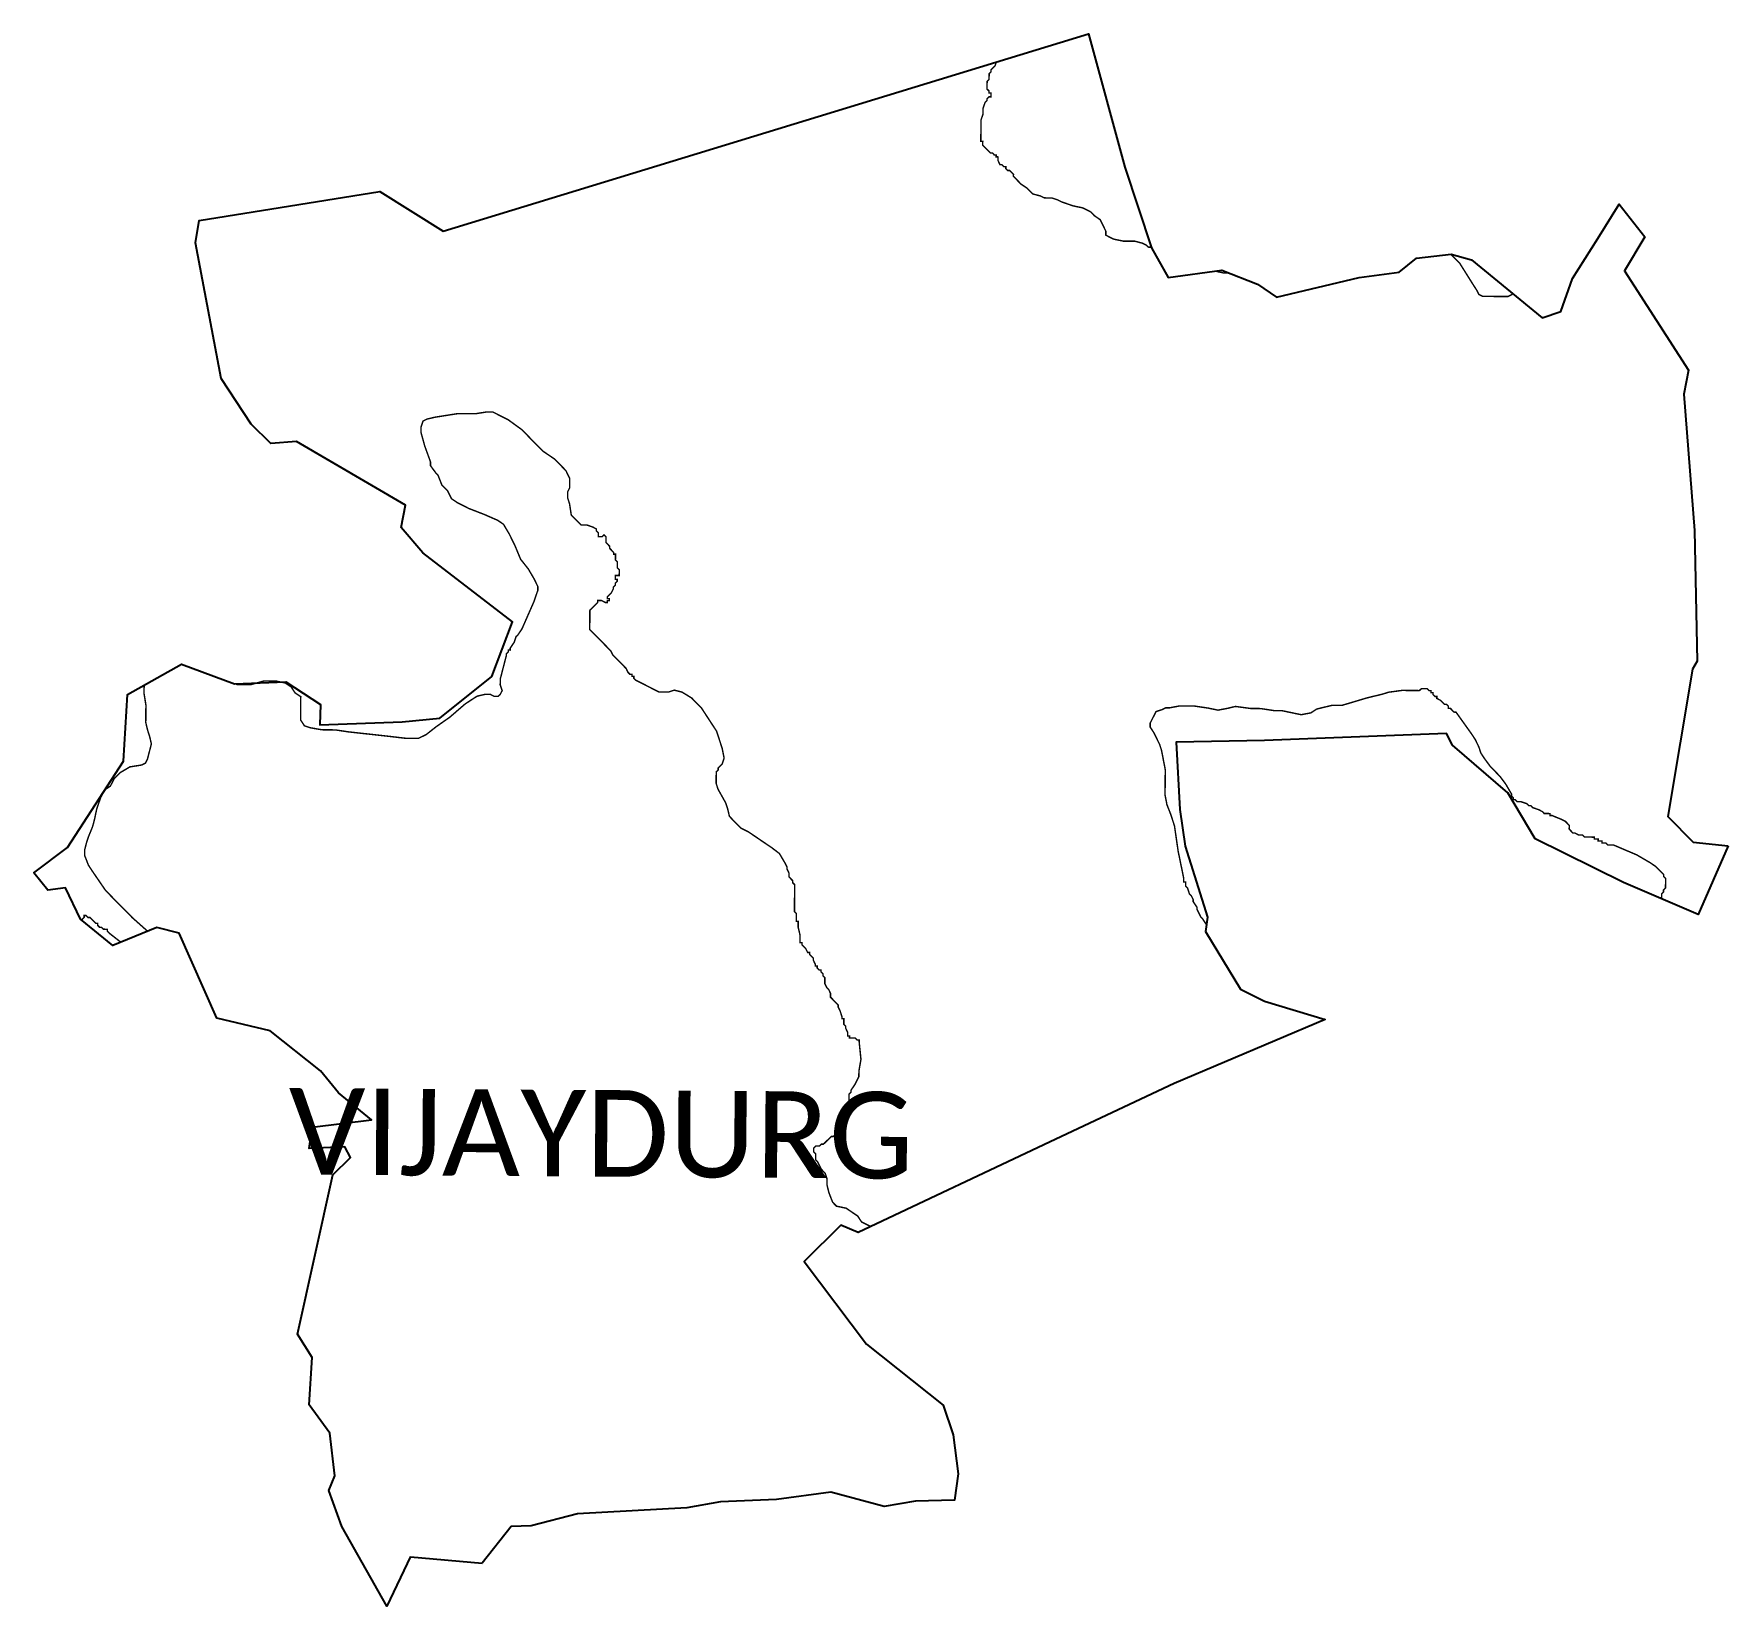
# Model space of a CAD drawing. Header units: metres. Extents: x 321187 to 324716, y 1829363 to 1832639.
import ezdxf

# ---------------------------------------------------------------- set-up
doc = ezdxf.new("R2010")
doc.units = ezdxf.units.M
for name, color, linetype in [('HAZARDS LINE', 1, 'Continuous'), ('village', 3, 'Continuous'), ('VILLAGE NAME', 250, 'Continuous')]:
    doc.layers.add(name, color=color, linetype=linetype)
doc.styles.get("Standard").update_dxf_attribs({"font": 'simplex.shx'})

msp = doc.modelspace()

# ---------------------------------------------------------------- linework, layer by layer
at = {"color": 3, "true_color": 0x00ff00, "flags": 128}
msp.add_lwpolyline([(321971.3, 1829466.1), (322120.4, 1829452.7)], dxfattribs=at)
at = {"layer": 'HAZARDS LINE', "lineweight": 18, "const_width": 3}
for points in [[(323191.7, 1832580.4), (323189, 1832572.4), (323184.9, 1832568.4), (323180.8, 1832564.4), (323180.8, 1832560.4), (323176.7, 1832556.4), (323176.7, 1832552.3), (323176.6, 1832544.3), (323172.6, 1832540.3), (323172.5, 1832536.2), (323172.5, 1832532.2), (323172.5, 1832528.2), (323172.4, 1832524.1), (323176.4, 1832520.1), (323176.4, 1832516), (323180.4, 1832516), (323180.4, 1832512), (323180.4, 1832507.9), (323176.3, 1832508), (323172.3, 1832504), (323172.2, 1832500), (323168.2, 1832496), (323164, 1832483.9), (323163.9, 1832471.8), (323159.8, 1832459.7), (323159.7, 1832451.7), (323159.7, 1832443.6), (323159.6, 1832439.6), (323159.5, 1832423.5), (323159.5, 1832419.4), (323159.4, 1832415.4), (323163.5, 1832415.4), (323163.4, 1832411.3), (323163.4, 1832407.3), (323167.4, 1832403.2), (323171.4, 1832399.2), (323175.4, 1832395.1), (323179.4, 1832391), (323183.4, 1832391), (323187.4, 1832386.9), (323191.4, 1832386.9), (323191.4, 1832382.9), (323195.4, 1832382.8), (323195.4, 1832374.8), (323199.3, 1832366.7), (323203.4, 1832366.6), (323207.4, 1832362.6), (323211.4, 1832362.5), (323211.4, 1832358.5), (323215.4, 1832354.4), (323219.4, 1832354.4), (323223.4, 1832350.3), (323227.4, 1832346.3), (323227.3, 1832342.3), (323243.3, 1832326), (323255.4, 1832317.8), (323263.4, 1832309.7), (323267.4, 1832305.6), (323283.4, 1832301.5), (323291.5, 1832297.4), (323303.6, 1832297.3), (323307.6, 1832297.2), (323319.7, 1832293.1), (323327.7, 1832289), (323351.8, 1832280.7), (323371.9, 1832276.5), (323388, 1832268.3), (323396, 1832260.2), (323408, 1832252), (323412, 1832244), (323419.9, 1832227.8), (323419.8, 1832219.7), (323427.8, 1832215.6), (323435.9, 1832211.5), (323456, 1832207.3), (323480.2, 1832207.1), (323496.3, 1832202.9), (323504.3, 1832198.8), (323508.3, 1832194.8), (323514.8, 1832194.7)], [(324138.2, 1832180.3), (324145, 1832173.3), (324157, 1832161.1), (324184.9, 1832116.6), (324192.8, 1832104.4), (324196.8, 1832096.3), (324204.8, 1832092.2), (324216.9, 1832092.1), (324229, 1832092), (324237.1, 1832091.9), (324249.2, 1832091.8), (324257.2, 1832091.8), (324265.3, 1832095.7), (324266.7, 1832098.4)], [(323647.7, 1832144.7), (323665.1, 1832141), (323673.1, 1832141), (323674.1, 1832141.5)], [(321607.3, 1831284.7), (321610.1, 1831283.3), (321638.3, 1831283), (321666.6, 1831290.9), (321690.8, 1831290.7), (321710.9, 1831286.5), (321722.9, 1831278.3), (321730.9, 1831266.1), (321742.9, 1831258), (321742.8, 1831245.9), (321742.6, 1831225.7), (321742.5, 1831209.6), (321750.5, 1831197.4), (321762.5, 1831193.3), (321786.7, 1831189.1), (321814.9, 1831188.8), (321843.1, 1831184.6), (321883.4, 1831180.2), (321923.6, 1831175.8), (321959.9, 1831171.5), (321988.1, 1831171.3), (322004.3, 1831179.2), (322024.6, 1831195.2), (322053, 1831215.1), (322085.4, 1831243), (322109.8, 1831258.9), (322125.9, 1831262.8), (322138, 1831262.7), (322146, 1831258.6), (322154.1, 1831258.6), (322158.2, 1831262.6), (322162.3, 1831270.6), (322158.3, 1831282.7), (322158.4, 1831294.8), (322170.9, 1831343.1), (322171, 1831347.1), (322175, 1831351.1), (322175.1, 1831355.2), (322179.1, 1831355.1), (322179.1, 1831359.2), (322187.3, 1831371.2), (322191.4, 1831383.3), (322195.5, 1831387.3), (322203.6, 1831399.3), (322228.3, 1831455.5), (322236.6, 1831479.6), (322236.6, 1831487.7), (322228.7, 1831503.9), (322216.8, 1831524.2), (322200.8, 1831544.4), (322189, 1831572.8), (322177.1, 1831597.1), (322165.1, 1831617.3), (322153.1, 1831625.5), (322125, 1831637.8), (322092.9, 1831650.2), (322068.8, 1831662.5), (322056.8, 1831670.6), (322048.8, 1831686.8), (322036.8, 1831699), (322028.9, 1831719.2), (322024.9, 1831723.3), (322013, 1831739.5), (322013, 1831747.6), (322001.2, 1831780), (321993.4, 1831808.2), (321993.5, 1831820.3), (321997.6, 1831832.4), (322005.7, 1831836.4), (322021.9, 1831840.3), (322070.3, 1831847.9), (322106.6, 1831847.6), (322130.8, 1831851.4), (322142.9, 1831851.3), (322150.9, 1831847.2), (322175, 1831835), (322203.1, 1831814.6), (322223.1, 1831794.2), (322247, 1831769.8), (322271.1, 1831753.5), (322291.1, 1831733.2), (322295.1, 1831729.1), (322299, 1831721), (322303, 1831712.9), (322302.9, 1831696.8), (322302.8, 1831692.8), (322298.7, 1831684.7), (322298.6, 1831672.7), (322302.6, 1831660.5), (322306.4, 1831636.3), (322322.4, 1831620), (322326.4, 1831616), (322338.5, 1831615.9), (322350.5, 1831611.7), (322358.6, 1831607.6), (322358.5, 1831603.6), (322362.5, 1831599.5), (322362.5, 1831595.5), (322362.5, 1831591.5), (322366.5, 1831591.4), (322370.5, 1831591.4), (322374.6, 1831595.4), (322378.6, 1831591.3), (322378.5, 1831587.3), (322378.5, 1831583.3), (322378.5, 1831579.3), (322382.5, 1831575.2), (322386.5, 1831571.1), (322386.4, 1831567.1), (322390.4, 1831563), (322394.4, 1831559), (322394.4, 1831554.9), (322398.4, 1831554.9), (322398.4, 1831546.8), (322398.3, 1831542.8), (322402.3, 1831538.7), (322402.3, 1831534.7), (322402.3, 1831530.7), (322402.2, 1831526.6), (322406.2, 1831522.6), (322406.2, 1831518.5), (322406.2, 1831514.5), (322406.1, 1831510.5), (322402.1, 1831510.5), (322398.1, 1831510.6), (322398, 1831506.5), (322398, 1831502.5), (322402, 1831502.5), (322402, 1831498.4), (322397.9, 1831494.4), (322397.9, 1831490.4), (322393.8, 1831486.4), (322393.8, 1831482.4), (322389.7, 1831474.3), (322385.6, 1831470.3), (322381.6, 1831466.3), (322381.5, 1831462.3), (322385.6, 1831462.3), (322385.5, 1831458.2), (322381.5, 1831458.3), (322381.5, 1831454.2), (322377.4, 1831454.3), (322369.4, 1831458.4), (322365.4, 1831458.4), (322361.3, 1831458.4), (322361.3, 1831454.4), (322357.3, 1831450.4), (322353.2, 1831446.4), (322345.1, 1831438.4), (322345, 1831426.3), (322344.9, 1831414.2), (322344.7, 1831398.1), (322384.7, 1831357.5), (322388.7, 1831353.4), (322392.7, 1831345.3), (322396.7, 1831341.2), (322400.7, 1831337.2), (322404.6, 1831333.1), (322420.6, 1831316.8), (322424.6, 1831308.7), (322428.6, 1831304.7), (322432.6, 1831304.6), (322432.6, 1831300.6), (322436.6, 1831300.6), (322436.6, 1831296.5), (322440.6, 1831292.5), (322472.7, 1831276.1), (322488.8, 1831267.9), (322508.9, 1831267.7), (322521, 1831271.7), (322537.1, 1831267.5), (322557.2, 1831255.2), (322577.2, 1831234.9), (322609, 1831186.2), (322620.8, 1831149.9), (322624.7, 1831129.7), (322620.5, 1831117.6), (322612.4, 1831109.6), (322612.4, 1831105.6), (322608.3, 1831101.6), (322608.2, 1831089.5), (322608.1, 1831077.4), (322612, 1831065.3), (322627.9, 1831036.9), (322631.9, 1831024.8), (322635.8, 1831008.6), (322643.7, 1831000.5), (322659.7, 1830984.2), (322675.8, 1830976), (322687.8, 1830967.9), (322711.9, 1830951.5), (322723.9, 1830943.4), (322739.9, 1830931.2), (322751.8, 1830910.9), (322755.8, 1830902.8), (322755.8, 1830898.8), (322759.7, 1830890.7), (322759.7, 1830882.6), (322763.7, 1830878.5), (322767.7, 1830874.5), (322767.6, 1830870.4), (322771.6, 1830866.4), (322771.6, 1830862.4), (322771.6, 1830858.3), (322771.5, 1830850.3), (322771.5, 1830846.2), (322771.3, 1830830.1), (322771.3, 1830822), (322771.2, 1830818), (322771.2, 1830814), (322771.2, 1830809.9), (322775.2, 1830805.9), (322775.1, 1830793.8), (322775, 1830789.8), (322779, 1830789.7), (322779, 1830785.7), (322778.9, 1830777.6), (322782.8, 1830761.5), (322782.8, 1830753.4), (322782.7, 1830749.4), (322782.7, 1830745.3), (322786.7, 1830745.3), (322786.7, 1830741.3), (322790.7, 1830737.2), (322794.7, 1830733.1), (322798.7, 1830725), (322802.7, 1830725), (322802.7, 1830721), (322806.7, 1830716.9), (322810.7, 1830712.9), (322810.6, 1830708.8), (322814.6, 1830700.7), (322814.6, 1830696.7), (322818.6, 1830696.7), (322818.6, 1830692.6), (322822.5, 1830688.6), (322826.6, 1830688.5), (322826.5, 1830684.5), (322830.5, 1830680.4), (322830.5, 1830676.4), (322834.5, 1830672.3), (322834.5, 1830668.3), (322834.4, 1830664.3), (322834.4, 1830660.2), (322838.4, 1830652.1), (322842.4, 1830648.1), (322846.3, 1830640), (322846.3, 1830631.9), (322850.3, 1830627.9), (322854.3, 1830623.8), (322858.3, 1830619.7), (322862.3, 1830615.7), (322862.2, 1830611.6), (322866.2, 1830603.5), (322870.1, 1830591.4), (322870.1, 1830587.4), (322874.1, 1830587.3), (322874.1, 1830583.3), (322874, 1830579.3), (322874, 1830575.2), (322878, 1830571.2), (322878, 1830567.1), (322881.9, 1830559), (322881.9, 1830555), (322881.9, 1830551), (322885.9, 1830551), (322885.9, 1830546.9), (322889.9, 1830546.9), (322893.9, 1830546.9), (322898, 1830546.8), (322902, 1830542.8), (322906, 1830542.7), (322906, 1830538.7), (322909.7, 1830502.4), (322905.5, 1830478.2), (322905.3, 1830466.1), (322897.2, 1830450.1), (322889, 1830438), (322889, 1830434), (322884.9, 1830430), (322884.9, 1830426), (322884.8, 1830421.9), (322884.8, 1830417.9), (322888.8, 1830413.8), (322888.8, 1830409.8), (322888.7, 1830405.8), (322888.7, 1830401.8), (322884.7, 1830401.8), (322884.6, 1830397.8), (322880.6, 1830397.8), (322880.6, 1830393.8), (322880.5, 1830389.7), (322876.5, 1830389.8), (322876.5, 1830385.7), (322876.4, 1830381.7), (322876.4, 1830377.7), (322872.3, 1830373.7), (322868.3, 1830369.7), (322868.2, 1830365.6), (322856, 1830349.6), (322856, 1830345.6), (322851.9, 1830341.6), (322847.9, 1830341.6), (322843.8, 1830337.6), (322839.7, 1830333.6), (322835.7, 1830329.6), (322831.6, 1830325.6), (322827.6, 1830325.7), (322823.5, 1830321.7), (322819.5, 1830321.7), (322815.5, 1830321.7), (322811.4, 1830317.7), (322811.4, 1830313.7), (322811.3, 1830309.7), (322815.3, 1830305.6), (322815.3, 1830301.6), (322815.3, 1830297.5), (322815.2, 1830293.5), (322819.2, 1830289.4), (322827.2, 1830273.2), (322835.1, 1830265.1), (322839.1, 1830253), (322839, 1830240.9), (322842.9, 1830224.7), (322850.8, 1830204.5), (322858.8, 1830196.4), (322878.9, 1830192.2), (322890.9, 1830184), (322902.9, 1830175.9), (322910.9, 1830163.7), (322929.9, 1830154)], [(321423.8, 1830769.3), (321392.4, 1830797.2), (321336.4, 1830854.1), (321308.6, 1830894.7), (321300.6, 1830906.9), (321292.7, 1830927.1), (321292.8, 1830939.2), (321297, 1830955.3), (321301.1, 1830967.3), (321309.3, 1830987.4), (321313.5, 1831003.5), (321317.7, 1831023.6), (321326, 1831047.8), (321334.2, 1831063.8), (321346.3, 1831071.8), (321354.5, 1831087.8), (321366.7, 1831099.8), (321387, 1831111.8), (321411.2, 1831115.6), (321419.3, 1831119.6), (321423.4, 1831127.6), (321431.7, 1831159.8), (321427.8, 1831175.9), (321423.9, 1831188.1), (321420, 1831204.2), (321420.3, 1831240.5), (321416.4, 1831264.7), (321416.6, 1831280.9), (321416.6, 1831282.2)], [(324573.3, 1830838.9), (324573.3, 1830839.3), (324577.4, 1830839.2), (324577.4, 1830843.3), (324577.4, 1830847.3), (324581.5, 1830851.3), (324581.5, 1830855.3), (324585.6, 1830859.3), (324585.6, 1830863.4), (324585.7, 1830867.4), (324585.7, 1830871.4), (324585.7, 1830875.5), (324585.8, 1830879.5), (324581.8, 1830883.6), (324581.8, 1830887.6), (324565.8, 1830903.8), (324553.8, 1830912), (324525.7, 1830928.4), (324477.5, 1830948.9), (324473.5, 1830949), (324469.4, 1830949), (324465.4, 1830949), (324461.4, 1830953.1), (324457.4, 1830953.1), (324453.3, 1830953.2), (324453.4, 1830957.2), (324449.3, 1830957.2), (324445.3, 1830957.3), (324445.3, 1830961.3), (324441.3, 1830961.3), (324437.3, 1830961.4), (324437.3, 1830965.4), (324433.3, 1830965.4), (324429.3, 1830965.5), (324425.2, 1830965.5), (324421.2, 1830965.5), (324417.2, 1830965.6), (324413.2, 1830969.6), (324405.1, 1830969.7), (324397.1, 1830973.8), (324393, 1830973.8), (324385, 1830982), (324385.1, 1830990), (324377.1, 1830998.2), (324369.1, 1831002.3), (324349, 1831010.5), (324345, 1831010.5), (324345, 1831014.5), (324336.9, 1831014.6), (324332.9, 1831014.6), (324328.9, 1831018.7), (324320.9, 1831022.8), (324308.8, 1831026.9), (324304.8, 1831031), (324300.8, 1831031), (324296.8, 1831035.1), (324284.7, 1831039.2), (324276.7, 1831039.3), (324272.7, 1831043.4), (324268.7, 1831043.4), (324268.7, 1831047.4), (324264.7, 1831051.5), (324264.7, 1831055.5), (324252.8, 1831075.8), (324240.8, 1831092), (324220.9, 1831112.3), (324208.9, 1831128.6), (324200.9, 1831140.7), (324197, 1831152.9), (324189.1, 1831169.1), (324181.1, 1831181.2), (324149.2, 1831225.8), (324145.2, 1831225.9), (324141.2, 1831229.9), (324137.2, 1831234), (324133.2, 1831234), (324133.2, 1831238.1), (324129.2, 1831242.1), (324125.2, 1831242.2), (324121.2, 1831246.2), (324117.2, 1831250.3), (324109.2, 1831254.4), (324109.2, 1831258.4), (324105.2, 1831258.5), (324101.2, 1831262.5), (324101.2, 1831266.5), (324097.2, 1831266.6), (324097.2, 1831270.6), (324093.2, 1831270.6), (324089.2, 1831274.7), (324085.2, 1831274.7), (324081.1, 1831274.8), (324077.1, 1831274.8), (324073, 1831270.8), (324036.7, 1831271.1), (324008.5, 1831267.3), (323996.4, 1831263.4), (323964.1, 1831255.6), (323911.5, 1831239.9), (323903.5, 1831240), (323891.4, 1831240.1), (323875.2, 1831236.2), (323859.1, 1831232.3), (323846.9, 1831224.3), (323826.7, 1831220.5), (323806.6, 1831224.7), (323786.5, 1831228.9), (323770.3, 1831229), (323742.2, 1831233.3), (323722, 1831233.4), (323689.8, 1831237.7), (323673.6, 1831233.8), (323653.4, 1831230), (323633.3, 1831234.2), (323605.1, 1831238.4), (323572.9, 1831238.7), (323552.7, 1831234.8), (323544.6, 1831234.9), (323536.5, 1831230.9), (323524.4, 1831227), (323520.3, 1831219), (323516.2, 1831210.9), (323512.1, 1831202.9), (323512.1, 1831194.9), (323520, 1831182.7), (323531.9, 1831158.4), (323535.8, 1831146.3), (323543.6, 1831105.9), (323543.4, 1831081.7), (323543.2, 1831057.5), (323543.1, 1831053.5), (323547, 1831033.3), (323554.9, 1831013.1), (323562.8, 1830988.8), (323570.4, 1830936.3), (323582, 1830879.8), (323582, 1830875.8), (323581.9, 1830871.7), (323586, 1830871.7), (323585.9, 1830867.7), (323585.9, 1830863.6), (323589.9, 1830859.6), (323593.8, 1830847.4), (323597.8, 1830843.4), (323601.8, 1830835.3), (323601.7, 1830831.2), (323609.7, 1830819.1), (323609.7, 1830815.1), (323613.6, 1830807), (323617.6, 1830798.9), (323621.6, 1830794.8), (323629.3, 1830783)], [(321287.5, 1830791.9), (321287.6, 1830794.1), (321291.6, 1830798.1), (321291.7, 1830802.1), (321295.7, 1830802.1), (321299.7, 1830798), (321303.7, 1830798), (321307.7, 1830793.9), (321311.7, 1830789.8), (321315.7, 1830785.8), (321319.7, 1830785.7), (321319.7, 1830781.7), (321323.7, 1830777.7), (321327.7, 1830777.6), (321331.7, 1830773.6), (321335.8, 1830773.5), (321339.8, 1830773.5), (321339.8, 1830769.5), (321343.8, 1830765.4), (321368.1, 1830746.4)]]:
    msp.add_lwpolyline(points, dxfattribs=at)
at = {"layer": 'village', "color": 3, "true_color": 0x00ff00}
for points in [[(321971.3, 1829466.2, 0), (321922.3, 1829363.1, 0), (321828.5, 1829529, 0), (321801.1, 1829603.8, 0), (321813.5, 1829634.3, 0), (321803.6, 1829723.4, 0), (321760.2, 1829782.3, 0), (321766.5, 1829881.3, 0), (321736.2, 1829929.4, 0), (321809.5, 1830261.8, 0), (321846.7, 1830298.1, 0), (321834.7, 1830320, 0), (321760.7, 1830316.3, 0), (321766.8, 1830361.2, 0), (321890, 1830376.3, 0), (321821.2, 1830432.9, 0), (321784.1, 1830478.1, 0), (321679.4, 1830561.9, 0), (321568.3, 1830588.2, 0), (321489.7, 1830765.5, 0), (321442.8, 1830777.1, 0), (321351.4, 1830739.5, 0), (321284.1, 1830794.7, 0), (321252.7, 1830859.8, 0), (321216.2, 1830855.2, 0), (321186.9, 1830891.1, 0), (321256.7, 1830943.8, 0), (321373.8, 1831123.6, 0), (321381.7, 1831262.8, 0), (321494.5, 1831325.7, 0), (321604.9, 1831284.6, 0), (321711.8, 1831289.3, 0), (321783.9, 1831242, 0), (321782.6, 1831199.7, 0), (321953.8, 1831205.6, 0), (322032.3, 1831213.2, 0), (322141.1, 1831299.8, 0), (322183.6, 1831413.9, 0), (321997.2, 1831557.5, 0), (321951.9, 1831610.9, 0), (321961.1, 1831657, 0), (321734.1, 1831789.5, 0), (321680.3, 1831785.4, 0), (321639.6, 1831825.8, 0), (321577.2, 1831921.1, 0), (321523.4, 1832204, 0), (321531.2, 1832250.6, 0), (321907.8, 1832310.9, 0), (322039.7, 1832228.2, 0), (323383.6, 1832639.1, 0), (323459.6, 1832361.3, 0), (323515.2, 1832193.6, 0), (323549.7, 1832131.4, 0), (323661.1, 1832146.5, 0), (323735.8, 1832117.7, 0), (323775.1, 1832090.7, 0), (323947.4, 1832131.4, 0), (324030.6, 1832142.8, 0), (324067, 1832171.9, 0), (324139.1, 1832180.4, 0), (324181.7, 1832168.4, 0), (324328.4, 1832047.7, 0), (324367.5, 1832060.5, 0), (324392.2, 1832129.7, 0), (324444.6, 1832213, 0), (324489.3, 1832284.1, 0), (324542.3, 1832216.3, 0), (324500, 1832145.6, 0), (324633.4, 1831938.6, 0), (324623.7, 1831888.2, 0), (324646, 1831604.2, 0), (324651.3, 1831331.9, 0), (324641.7, 1831315.4, 0), (324590.1, 1831008.1, 0), (324642.9, 1830955.2, 0), (324716, 1830947.3, 0)], [(324716, 1830947.3, 0), (324653.5, 1830804.5, 0), (324498.3, 1830871.2, 0), (324314, 1830961.8, 0), (324257.3, 1831058, 0), (324141.8, 1831157.2, 0), (324129.6, 1831181.4, 0), (323750, 1831167, 0), (323566.5, 1831163.5, 0), (323573.7, 1831022.7, 0), (323585.2, 1830946.5, 0), (323631.8, 1830798.9, 0), (323627.2, 1830769, 0), (323700.2, 1830648.9, 0), (323750.6, 1830623.7, 0), (323876.4, 1830585.5, 0), (323561.8, 1830451.9, 0), (323316, 1830336, 0), (322903.6, 1830141.5, 0), (322867.5, 1830157, 0), (322791.2, 1830081.1, 0), (322921.1, 1829909, 0), (323080.8, 1829781.7, 0), (323101.8, 1829720, 0), (323112.3, 1829638.8, 0), (323104.9, 1829583.8, 0), (323023.3, 1829581.9, 0), (322958.4, 1829570.5, 0), (322846.7, 1829600.3, 0), (322733.8, 1829585, 0), (322617.4, 1829580.6, 0), (322546.9, 1829567.9, 0), (322319.3, 1829555.4, 0), (322222.7, 1829530.6, 0), (322181.1, 1829529.2, 0), (322120.4, 1829452.7, 0)]]:
    msp.add_polyline3d(points, dxfattribs=at)

# ---------------------------------------------------------------- texts
at = {"layer": 'VILLAGE NAME', "insert": (321718.1, 1830442.8), "char_height": 180.345, "attachment_point": 1, "rotation": 359.6139}
msp.add_mtext_dynamic_manual_height_columns('{\\fCalibri|b0|i0|c0|p34;VIJAYDURG}', width=1115.443, gutter_width=901.7, heights=[0], dxfattribs=at)

doc.saveas('drawing.dxf')
